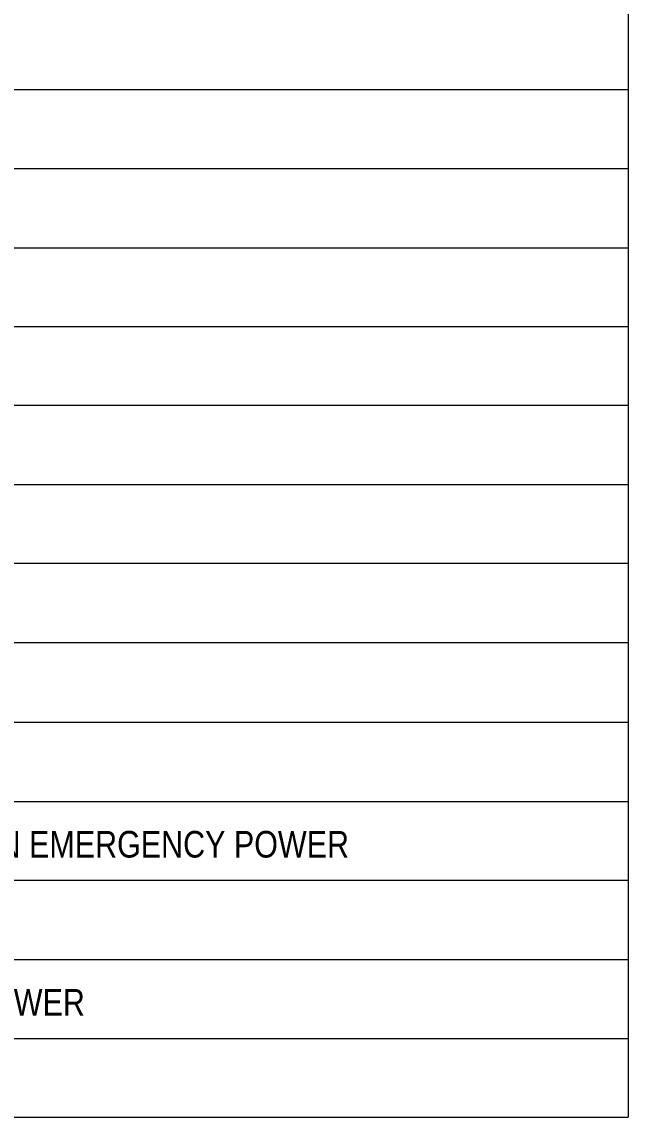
# Model space of a CAD drawing. Header units: inches. Extents: x 0.9 to 36.3, y 0.7 to 23.3.
# Drawn here: x 20.647 to 22.468, y 15.832 to 19.123 of the extents above; entities that cross this region are included whole.
import ezdxf

# ---------------------------------------------------------------- set-up
doc = ezdxf.new("R2010")
doc.units = ezdxf.units.IN
doc.layers.add('Legends', color=250, linetype='Continuous')
doc.styles.add('PDF Arial Narrow', font='ARIALN.TTF')

msp = doc.modelspace()

# ---------------------------------------------------------------- linework, layer by layer
at = {"layer": 'Legends', "lineweight": 20}
msp.add_line((22.468, 22.7162), (22.468, 15.8321), dxfattribs=at)
msp.add_line((22.468, 22.7162), (22.468, 15.8321), dxfattribs=at)
for points in [[(17.5515, 18.9197), (22.468, 18.9197)], [(17.5515, 18.683), (22.468, 18.683)], [(17.5515, 18.4447), (22.468, 18.4447)], [(17.5515, 18.2081), (22.468, 18.2081)], [(17.5515, 17.9714), (22.468, 17.9714)], [(17.5515, 17.7331), (22.468, 17.7331)], [(17.5515, 17.4964), (22.468, 17.4964)], [(17.5515, 17.2581), (22.468, 17.2581)], [(17.5515, 17.0187), (22.468, 17.0187)], [(17.5515, 16.7804), (22.468, 16.7804)], [(17.5515, 16.5438), (22.468, 16.5438)], [(17.5515, 16.3054), (22.468, 16.3054)], [(17.5515, 16.0688), (22.468, 16.0688)], [(17.5515, 15.8321), (22.468, 15.8321)]]:
    msp.add_lwpolyline(points, dxfattribs=at)

# ---------------------------------------------------------------- texts
at = {"layer": 'Legends', "char_height": 0.079909, "attachment_point": 4, "style": 'PDF Arial Narrow'}
for s, insert in [('360 ANGLE CCTV CAMERA CEILING MOUNTED ON EMERGENCY POWER', (18.4207, 16.6515)), ('WIDE ANGLE CCTV CAMERA ON EMERGENCY POWER', (18.4207, 16.1765))]:
    msp.add_mtext(s, dxfattribs=dict(at, insert=insert))

doc.saveas('drawing.dxf')
